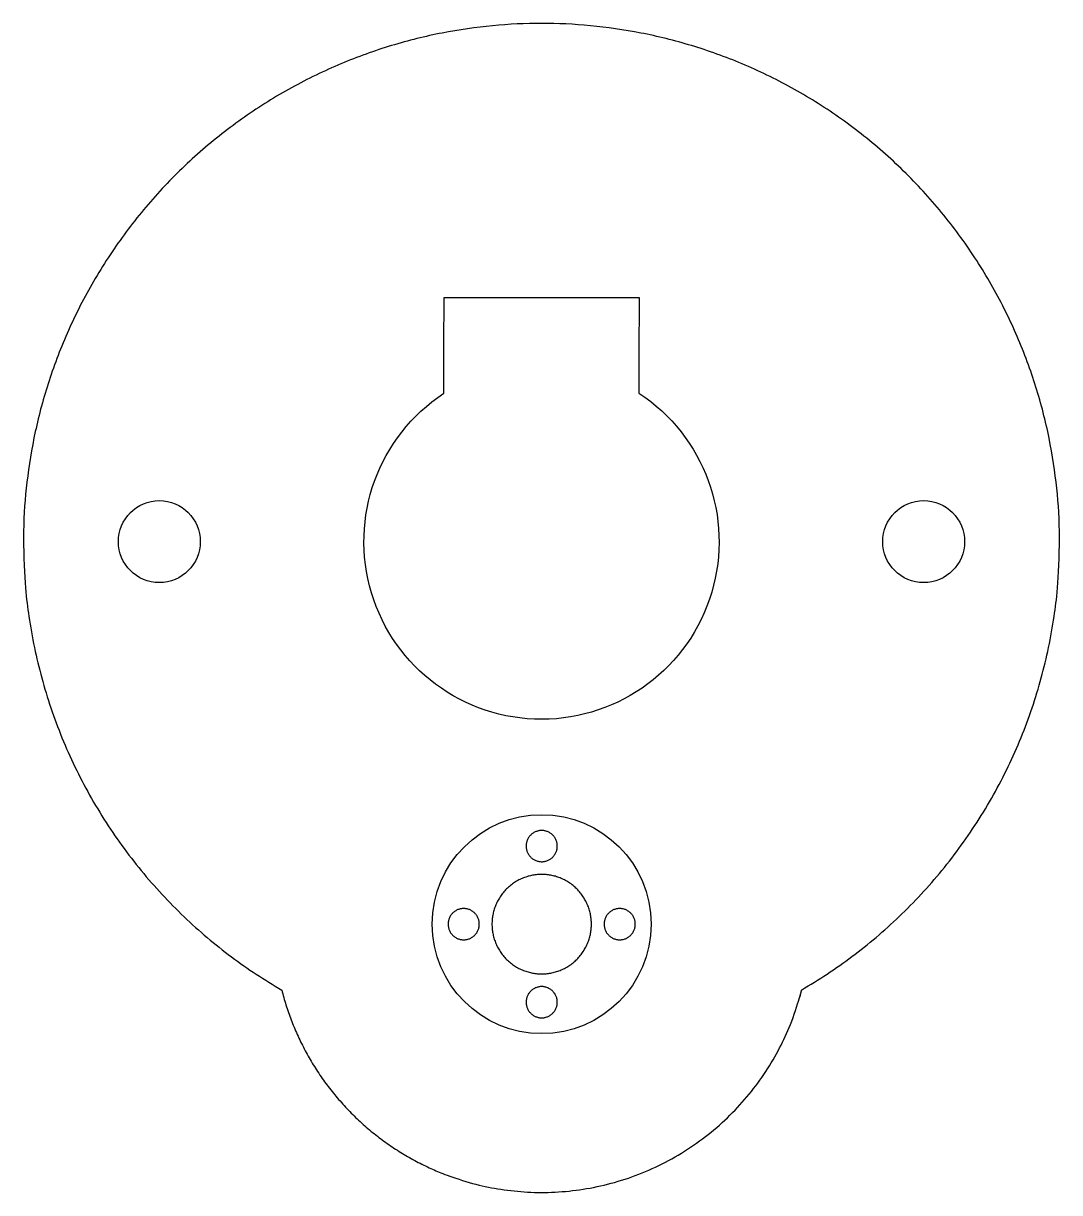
# Model space of a CAD drawing. Header units: millimetres. Extents: x -169 to -63, y 246 to 366.
import ezdxf

# ---------------------------------------------------------------- set-up
doc = ezdxf.new("R2010")
doc.units = ezdxf.units.MM
doc.layers.add('Layer 01', color=18, linetype='Continuous', true_color=0x000000)
doc.layers.add('THROUGH_CUT_NO_TABS', color=5, linetype='Continuous', true_color=0x0000ff)

msp = doc.modelspace()

# ---------------------------------------------------------------- linework, layer by layer
at = {"layer": 'Layer 01'}
for centre, radius in [((-154.84, 312.75, 586.62), 4.2), ((-76.46, 312.75, 586.62), 4.2), ((-115.63, 273.54, 586.62), 11.22)]:
    msp.add_circle(centre, radius, dxfattribs=at)
at = {"layer": 'Layer 01', "extrusion": (0, 0, -1)}
msp.add_arc((115.65, 312.75, -586.62), 18.21, 123.2309, 56.6164, dxfattribs=at)
at = {"layer": 'Layer 01'}
for points, weights, knots in [([(-88.97, 266.81, 586.62), (-62.53, 282.17, 586.62), (-62.53, 312.75, 586.62), (-62.53, 365.87, 586.62), (-115.65, 365.87, 586.62), (-168.77, 365.87, 586.62), (-168.77, 312.75, 586.62), (-168.77, 282.14, 586.62), (-142.29, 266.79, 586.62)], [1, 0.866679186938, 1, 0.707106781187, 1, 0.707106781187, 1, 0.866456969131, 1], [566.292702, 566.292702, 566.292702, 621.143066, 621.143066, 704.589616, 704.589616, 788.036166, 788.036166, 842.932146, 842.932146, 842.932146]), ([(-142.29, 266.79, 586.62), (-138.43, 251.54, 586.62), (-123.33, 247.14, 586.62), (-96.93, 239.44, 586.62), (-89.23, 265.84, 586.62), (-89.09, 266.32, 586.62), (-88.97, 266.81, 586.62)], [1, 0.868424369451, 1.0008333616, 0.707696056823, 1.0008333616, 1.00024815211, 1], [493.736652, 493.736652, 493.736652, 521.98309, 521.98309, 565.179989, 565.179989, 566.292702, 566.292702, 566.292702])]:
    msp.add_rational_spline(points, weights, degree=2, knots=knots, dxfattribs=at)
for points in [[(-125.67, 327.96, 586.62), (-125.67, 333.49, 586.62), (-125.63, 337.79, 586.62)], [(-125.63, 337.79, 586.62), (-115.63, 337.79, 586.62), (-105.63, 337.79, 586.62)], [(-105.63, 337.79, 586.62), (-105.67, 333.5, 586.62), (-105.67, 327.98, 586.62)]]:
    msp.add_open_spline(points, degree=2, dxfattribs=at)
at = {"layer": 'THROUGH_CUT_NO_TABS'}
for points, knots in [([(-114.03, 281.54, 583.12), (-114.03, 279.94, 583.12), (-115.63, 279.94, 583.12), (-117.23, 279.94, 583.12), (-117.23, 281.54, 583.12), (-117.23, 283.14, 583.12), (-115.63, 283.14, 583.12), (-114.03, 283.14, 583.12), (-114.03, 281.54, 583.12)], [-10.053096, -10.053096, -10.053096, -7.539822, -7.539822, -5.026548, -5.026548, -2.513274, -2.513274, 0, 0, 0]), ([(-115.63, 268.44, 583.12), (-120.73, 268.44, 583.12), (-120.73, 273.54, 583.12), (-120.73, 278.64, 583.12), (-115.63, 278.64, 583.12), (-110.53, 278.64, 583.12), (-110.53, 273.54, 583.12), (-110.53, 268.44, 583.12), (-115.63, 268.44, 583.12)], [-32.044245, -32.044245, -32.044245, -24.033184, -24.033184, -16.022123, -16.022123, -8.011061, -8.011061, 0, 0, 0]), ([(-123.63, 275.14, 583.12), (-122.03, 275.14, 583.12), (-122.03, 273.54, 583.12), (-122.03, 271.94, 583.12), (-123.63, 271.94, 583.12), (-125.23, 271.94, 583.12), (-125.23, 273.54, 583.12), (-125.23, 275.14, 583.12), (-123.63, 275.14, 583.12)], [-10.053096, -10.053096, -10.053096, -7.539822, -7.539822, -5.026548, -5.026548, -2.513274, -2.513274, 0, 0, 0]), ([(-107.63, 271.94, 583.12), (-109.23, 271.94, 583.12), (-109.23, 273.54, 583.12), (-109.23, 275.14, 583.12), (-107.63, 275.14, 583.12), (-106.03, 275.14, 583.12), (-106.03, 273.54, 583.12), (-106.03, 271.94, 583.12), (-107.63, 271.94, 583.12)], [-10.053096, -10.053096, -10.053096, -7.539822, -7.539822, -5.026548, -5.026548, -2.513274, -2.513274, 0, 0, 0]), ([(-117.23, 265.54, 583.12), (-117.23, 267.14, 583.12), (-115.63, 267.14, 583.12), (-114.03, 267.14, 583.12), (-114.03, 265.54, 583.12), (-114.03, 263.94, 583.12), (-115.63, 263.94, 583.12), (-117.23, 263.94, 583.12), (-117.23, 265.54, 583.12)], [-10.053096, -10.053096, -10.053096, -7.539822, -7.539822, -5.026548, -5.026548, -2.513274, -2.513274, 0, 0, 0])]:
    msp.add_rational_spline(points, [1, 0.707106781187, 1, 0.707106781187, 1, 0.707106781187, 1, 0.707106781187, 1], degree=2, knots=knots, dxfattribs=at)

doc.saveas('drawing.dxf')
